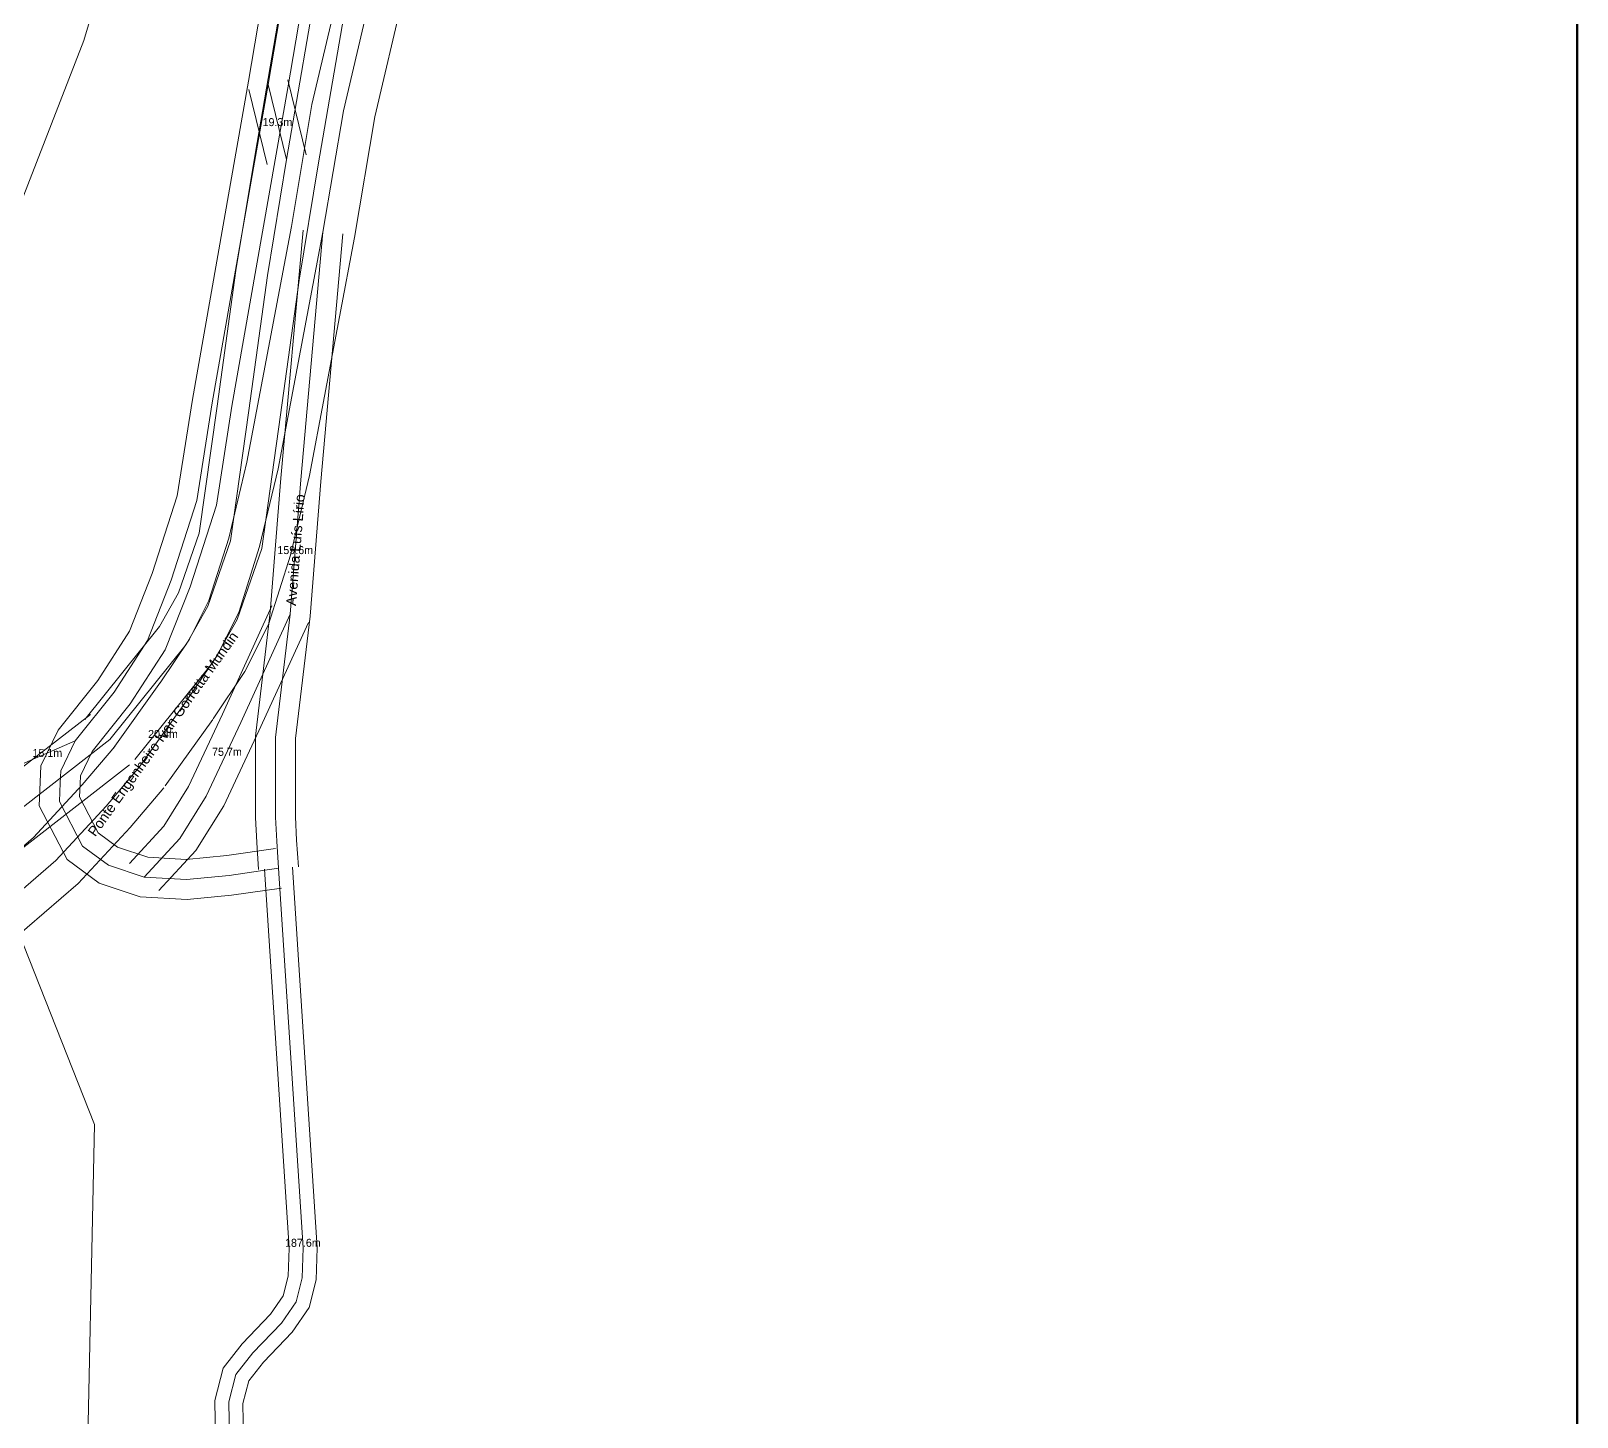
# Model space of a CAD drawing. Header units: metres. Extents: x 212809 to 214582, y 7522455 to 7524839.
# Drawn here: x 214127.6 to 214514, y 7523478.8 to 7523825.3 of the extents above; entities that cross this region are included whole.
import ezdxf
from ezdxf.enums import TextEntityAlignment as Align

# ---------------------------------------------------------------- set-up
doc = ezdxf.new("R2010")
doc.units = ezdxf.units.M
for name, color, linetype, lineweight in [('ANNOT_LENGTH', 2, 'Continuous', 13), ('EQUIPAMENTOS', 4, 'Continuous', 15), ('QUADRO', 7, 'Continuous', 50), ('TEXTO', 7, 'Continuous', 15), ('VIAS', 8, 'Continuous', 15), ('VIAS_MEIO_FIO', 251, 'Continuous', 9)]:
    doc.layers.add(name, color=color, linetype=linetype, lineweight=lineweight)
doc.styles.add('PRO_STYLE', font='arial.ttf')

msp = doc.modelspace()

# ---------------------------------------------------------------- linework, layer by layer
at = {"layer": 'EQUIPAMENTOS'}
for points in [[(214153.81, 7523866.52), (214140.79, 7523822.85), (214117.03, 7523761.94)], [(214101.12, 7523658.82), (214143.47, 7523551.92), (214139.34, 7523355.63)]]:
    msp.add_lwpolyline(points, dxfattribs=at)
at = {"layer": 'QUADRO', "color": 7}
msp.add_lwpolyline([(212814.12, 7522457.86), (214514, 7522457.86), (214514, 7524839), (212814.12, 7524839)], close=True, dxfattribs=at)
at = {"layer": 'VIAS'}
for points in [[(214256.07, 7524093.26), (214236.9, 7524018.02), (214228.73, 7523986.52), (214222.14, 7523956.97), (214220.03, 7523947.37), (214214.85, 7523920.38), (214212.47, 7523907.12), (214199.88, 7523842.08), (214191.49, 7523793.11), (214186.67, 7523764.19), (214182.03, 7523730.42), (214177.45, 7523697.83), (214171.81, 7523681.52), (214166.38, 7523671.93), (214147.33, 7523648.14)], [(214166.5, 7523657.85), (214174.15, 7523669.21), (214179.51, 7523679.94), (214184.73, 7523696.39), (214189.35, 7523715.85), (214200.56, 7523775.02), (214205.67, 7523805.35), (214212.84, 7523835.99), (214222.05, 7523869.29), (214234.52, 7523912.41), (214238.87, 7523931.59), (214242.81, 7523950.56), (214249.17, 7523987.71), (214256.14, 7524044.75), (214259.01, 7524068.57), (214263.36, 7524089.4)], [(214196.22, 7523866.87), (214186.89, 7523811.88), (214172.88, 7523732.31), (214169.04, 7523707.92), (214162.63, 7523688.01), (214156.69, 7523672.92), (214148.36, 7523659.98), (214138.63, 7523647.84), (214135.03, 7523640.36), (214134.9, 7523637.31), (214134.69, 7523632.72), (214140.5, 7523621.49), (214146.94, 7523616.8), (214155.85, 7523613.81), (214166.5, 7523613.17), (214177.13, 7523614.2), (214189.46, 7523616)], [(214186.89, 7523811.88), (214191.49, 7523793.11)], [(214189.46, 7523616), (214189, 7523622.73), (214188.74, 7523628.78), (214188.73, 7523648.7), (214192.37, 7523679.49), (214195.02, 7523713.08), (214200.56, 7523775.02)], [(214155.85, 7523613.81), (214164.79, 7523623.45), (214171.37, 7523634.02), (214180.02, 7523652.45), (214192.37, 7523679.49)], [(214154.65, 7523641.27), (214166.5, 7523657.85)], [(214147.33, 7523648.14), (214120.48, 7523627.31), (214092.36, 7523608.92), (214063.26, 7523589.56), (214044.26, 7523578.21), (214032.05, 7523572.9)], [(214124.74, 7523641.79), (214138.63, 7523647.84)], [(213981.16, 7523483.49), (213987.74, 7523494.77), (213998.03, 7523510.49), (214012.06, 7523525.05), (214036.31, 7523544.45), (214065.98, 7523565.69), (214113.11, 7523600.1), (214133.79, 7523617.93), (214146.4, 7523631.5), (214154.65, 7523641.27)], [(214189.46, 7523616), (214195.64, 7523521.09), (214195.36, 7523513.59), (214193.88, 7523507.64), (214190.18, 7523502.29), (214183.06, 7523494.88), (214178.81, 7523489.44), (214177.07, 7523482.6), (214177.25, 7523473.05), (214181.13, 7523434.64)]]:
    msp.add_lwpolyline(points, dxfattribs=at)
at = {"layer": 'VIAS_MEIO_FIO', "color": 251}
for points in [[(214248.32, 7524095.24), (214229.16, 7524020.01), (214220.96, 7523988.39), (214214.32, 7523958.7), (214212.2, 7523948.98), (214206.99, 7523921.84), (214204.6, 7523908.59), (214192.01, 7523843.52), (214183.61, 7523794.44), (214178.76, 7523765.39), (214174.11, 7523731.52), (214169.64, 7523699.71), (214164.49, 7523684.82), (214159.74, 7523676.43), (214141.09, 7523653.14)], [(214263.82, 7524091.29), (214244.65, 7524016.03), (214236.51, 7523984.64), (214229.95, 7523955.24), (214227.87, 7523945.76), (214222.72, 7523918.91), (214220.33, 7523905.65), (214207.75, 7523840.65), (214199.38, 7523791.78), (214194.58, 7523762.98), (214189.96, 7523729.32), (214185.26, 7523695.95), (214179.14, 7523678.21), (214173.03, 7523667.43), (214153.58, 7523643.14)], [(214159.86, 7523662.31), (214167.23, 7523673.25), (214172.08, 7523682.95), (214177.02, 7523698.53), (214181.53, 7523717.52), (214192.68, 7523776.43), (214197.82, 7523806.93), (214205.09, 7523837.97), (214214.35, 7523871.46), (214226.77, 7523914.4), (214231.05, 7523933.29), (214234.95, 7523952.05), (214241.25, 7523988.87), (214248.2, 7524045.71), (214251.11, 7524069.87), (214255.52, 7524091.03)], [(214173.14, 7523653.38), (214181.08, 7523665.17), (214186.95, 7523676.92), (214192.45, 7523694.26), (214197.18, 7523714.18), (214208.43, 7523773.62), (214213.51, 7523803.77), (214220.6, 7523834.01), (214229.75, 7523867.11), (214242.27, 7523910.41), (214246.69, 7523929.89), (214250.67, 7523949.07), (214257.09, 7523986.55), (214264.08, 7524043.78), (214266.91, 7524067.27), (214271.19, 7524087.76)], [(214191.31, 7523867.78), (214181.96, 7523812.73), (214167.94, 7523733.14), (214164.16, 7523709.08), (214157.92, 7523689.69), (214152.22, 7523675.22), (214144.3, 7523662.91), (214134.37, 7523650.53), (214130.09, 7523641.61), (214129.9, 7523637.54), (214129.64, 7523631.61), (214136.6, 7523618.15), (214144.62, 7523612.31), (214154.89, 7523608.86), (214166.59, 7523608.16), (214177.73, 7523609.24), (214190.19, 7523611.05)], [(214201.14, 7523865.96), (214191.82, 7523811.02), (214177.81, 7523731.49), (214173.92, 7523706.76), (214167.35, 7523686.32), (214161.16, 7523670.63), (214152.42, 7523657.06), (214142.89, 7523645.16), (214139.98, 7523639.12), (214139.89, 7523637.09), (214139.75, 7523633.83), (214144.39, 7523624.84), (214149.26, 7523621.3), (214156.81, 7523618.76), (214166.41, 7523618.19), (214176.53, 7523619.17), (214188.74, 7523620.95)], [(214182.03, 7523810.68), (214186.64, 7523791.92)], [(214191.75, 7523813.07), (214196.35, 7523794.3)], [(214184.48, 7523615.66), (214184.01, 7523622.45), (214183.74, 7523628.67), (214183.73, 7523649), (214187.4, 7523679.98), (214190.04, 7523713.5), (214195.58, 7523775.47)], [(214194.45, 7523616.35), (214193.99, 7523623.01), (214193.74, 7523628.89), (214193.73, 7523648.41), (214197.35, 7523679), (214200, 7523712.67), (214205.54, 7523774.58)], [(214152.19, 7523617.21), (214160.8, 7523626.5), (214166.97, 7523636.41), (214175.48, 7523654.55), (214187.83, 7523681.57)], [(214159.52, 7523610.41), (214168.79, 7523620.4), (214175.77, 7523631.63), (214184.56, 7523650.35), (214196.92, 7523677.41)], [(214148.14, 7523645.92), (214159.99, 7523662.5)], [(214142.43, 7523654.46), (214115.84, 7523633.83), (214087.95, 7523615.6), (214059, 7523596.33), (214040.6, 7523585.35), (214028.86, 7523580.24)], [(214161.16, 7523636.62), (214173.01, 7523653.19)], [(213974.25, 7523487.53), (213980.94, 7523498.98), (213991.75, 7523515.5), (214006.66, 7523530.97), (214031.48, 7523550.83), (214061.3, 7523572.18), (214108.13, 7523606.37), (214128.23, 7523623.7), (214140.41, 7523636.81), (214148.54, 7523646.43)], [(214152.24, 7523641.82), (214125.13, 7523620.79), (214096.76, 7523602.25), (214067.53, 7523582.79), (214047.92, 7523571.08), (214035.24, 7523565.57)], [(213988.07, 7523479.46), (213994.55, 7523490.56), (214004.31, 7523505.48), (214017.47, 7523519.12), (214041.14, 7523538.07), (214070.67, 7523559.21), (214118.09, 7523593.83), (214139.35, 7523612.16), (214152.39, 7523626.19), (214160.77, 7523636.11)], [(214185.97, 7523615.77), (214192.13, 7523521.04), (214191.88, 7523514.08), (214190.64, 7523509.11), (214187.46, 7523504.51), (214180.41, 7523497.17), (214175.6, 7523491.01), (214173.56, 7523483.01), (214173.75, 7523472.84), (214177.65, 7523434.29)], [(214192.96, 7523616.23), (214199.14, 7523521.14), (214198.85, 7523513.1), (214197.13, 7523506.18), (214192.9, 7523500.07), (214185.71, 7523492.58), (214182.02, 7523487.86), (214180.58, 7523482.19), (214180.75, 7523473.26), (214184.61, 7523435)]]:
    msp.add_lwpolyline(points, dxfattribs=at)

# ---------------------------------------------------------------- texts
at = {"layer": 'ANNOT_LENGTH', "color": 7}
for s, p in [('19.3m', (214189.19, 7523802.49)), ('159.6m', (214193.64, 7523695.52)), ('20.4m', (214160.58, 7523649.56)), ('15.1m', (214131.69, 7523644.82)), ('75.7m', (214176.57, 7523645.1)), ('187.6m', (214195.55, 7523522.38))]:
    msp.add_text(s, height=2, dxfattribs=at).set_placement(p, align=Align.MIDDLE_CENTER)
at = {"layer": 'TEXTO', "style": 'PRO_STYLE'}
for s, rotation, p in [('Avenida Luís Lírio', 85.4938, (214193.69, 7523695.54)), ('Ponte Engenheiro Ivan Gorretta Mundin', 54.4473, (214160.58, 7523649.56))]:
    msp.add_text(s, height=2.5, rotation=rotation, dxfattribs=at).set_placement(p, align=Align.MIDDLE_CENTER)

doc.saveas('drawing.dxf')
